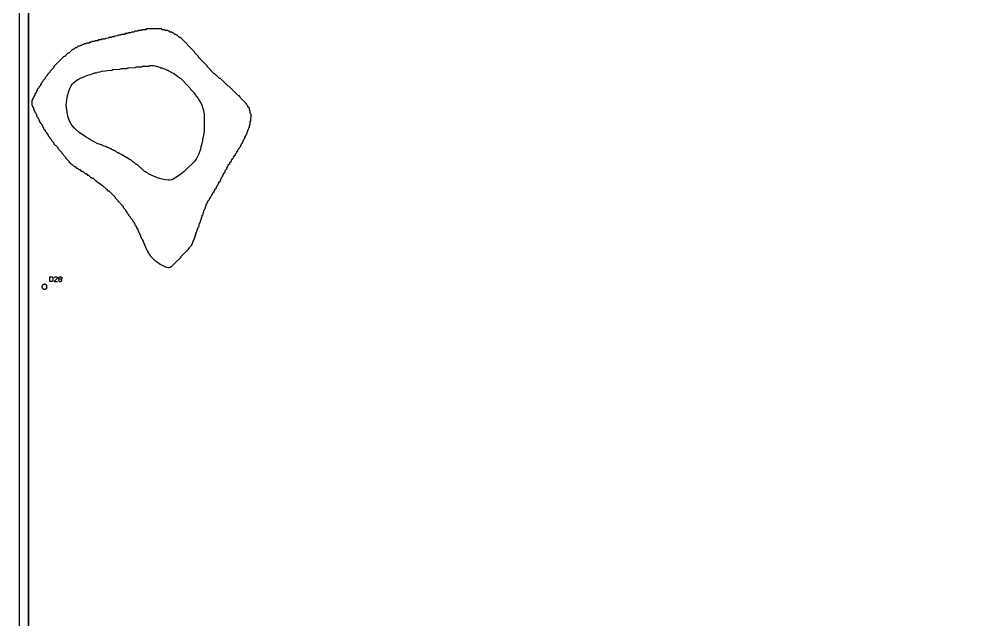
# Model space of a CAD drawing. Header units: millimetres. Extents: x 0 to 1219, y 0 to 1240.
# Drawn here: x 0 to 610, y 620 to 1002 of the extents above; entities that cross this region are included whole.
import ezdxf

# ---------------------------------------------------------------- set-up
doc = ezdxf.new("R2010")
doc.units = ezdxf.units.MM
for name, color, linetype in [('CUT_DOWEL_3.2', 2, 'Continuous'), ('CUT_INNER', 1, 'Continuous'), ('CUT_OUTER', 1, 'Continuous'), ('ENGRAVE_NEXT', 3, 'Continuous'), ('ENGRAVE_TEXT', 2, 'Continuous'), ('SHEET_EDGE', 7, 'Continuous')]:
    doc.layers.add(name, color=color, linetype=linetype)

msp = doc.modelspace()

# ---------------------------------------------------------------- linework, layer by layer
at = {"layer": 'CUT_DOWEL_3.2'}
msp.add_lwpolyline([(17.7, 831.54), (17.69, 831.75), (17.65, 831.95), (17.58, 832.15), (17.49, 832.34), (17.37, 832.51), (17.23, 832.67), (17.07, 832.81), (16.9, 832.92), (16.71, 833.02), (16.51, 833.08), (16.31, 833.12), (16.1, 833.14), (15.89, 833.12), (15.69, 833.08), (15.49, 833.02), (15.3, 832.92), (15.13, 832.81), (14.97, 832.67), (14.83, 832.51), (14.71, 832.34), (14.62, 832.15), (14.55, 831.95), (14.51, 831.75), (14.5, 831.54), (14.51, 831.33), (14.55, 831.12), (14.62, 830.92), (14.71, 830.74), (14.83, 830.56), (14.97, 830.41), (15.13, 830.27), (15.3, 830.15), (15.49, 830.06), (15.69, 829.99), (15.89, 829.95), (16.1, 829.94), (16.31, 829.95), (16.51, 829.99), (16.71, 830.06), (16.9, 830.15), (17.07, 830.27), (17.23, 830.41), (17.37, 830.56), (17.49, 830.74), (17.58, 830.92), (17.65, 831.12), (17.69, 831.33), (17.7, 831.54)], close=True, dxfattribs=at)
at = {"layer": 'CUT_INNER'}
msp.add_lwpolyline([(93, 899.44), (91, 899.92), (88, 900.82), (86.5, 901.46), (85.5, 901.76), (82.5, 903.2), (81.5, 903.9), (81, 904.14), (80, 904.88), (79.5, 905.11), (75.29, 909), (75, 909.22), (74.5, 909.38), (73, 910.7), (72.5, 910.84), (71, 912.17), (70.5, 912.28), (70, 912.68), (69.5, 912.81), (68.5, 913.67), (68, 913.77), (67.5, 914.18), (67, 914.29), (66, 915.16), (65.5, 915.26), (65, 915.67), (64.5, 915.77), (64, 916.17), (63.5, 916.28), (63, 916.68), (62.5, 916.8), (61.5, 917.66), (61, 917.76), (60.5, 918.17), (60, 918.27), (59.5, 918.67), (59, 918.78), (58.5, 919.17), (58, 919.28), (57.5, 919.66), (56.5, 919.84), (56, 920.2), (55.5, 920.32), (55, 920.69), (54, 920.88), (53.5, 921.23), (53, 921.36), (52.5, 921.71), (51.5, 921.93), (51, 922.24), (50, 922.5), (45, 925.1), (44, 925.86), (42.5, 926.67), (38, 929.88), (36.03, 931.5), (35.01, 932.5), (33.67, 934), (33, 934.93), (32.17, 936.5), (31.6, 938), (30.98, 940), (30.47, 942.5), (30.04, 945.5), (29.95, 947), (30, 948.5), (30.55, 952), (31.6, 956), (32.15, 957.5), (33, 959.22), (33.82, 960.5), (34.72, 961.5), (36.05, 962.5), (37.71, 963.5), (38.65, 964), (41.5, 965.29), (44, 966.22), (45.5, 966.6), (48, 967.49), (49, 967.65), (50, 968.02), (51.5, 968.2), (52.5, 968.57), (55, 968.76), (56, 969.14), (59, 969.3), (59.5, 969.58), (60, 969.7), (64, 969.84), (64.5, 970.16), (65, 970.26), (68.5, 970.36), (68.81, 970.5), (69, 970.7), (69.5, 970.78), (73.5, 970.87), (73.79, 971), (74, 971.21), (74.5, 971.29), (78, 971.37), (78.3, 971.5), (78.5, 971.7), (79, 971.78), (82.5, 971.84), (83, 972.14), (83.5, 972.23), (85.5, 972.24), (86.5, 972.09), (87, 971.8), (88, 971.64), (88.5, 971.31), (89.5, 971.15), (90, 970.82), (91, 970.65), (91.5, 970.31), (92.5, 970.13), (93, 969.79), (93.5, 969.66), (94, 969.29), (94.5, 969.17), (95, 968.8), (95.5, 968.67), (96, 968.29), (96.5, 968.16), (97, 967.79), (97.5, 967.65), (98, 967.27), (98.5, 967.11), (100, 965.79), (100.5, 965.63), (102, 964.28), (102.5, 964.11), (108.14, 958.5), (108.58, 958), (108.76, 957.5), (109, 957.2), (110.56, 955.5), (110.75, 955), (112.05, 953.5), (112.24, 953), (112.5, 952.65), (113.96, 951), (114.7, 949.5), (115.43, 948.5), (116.4, 946.5), (116.67, 945.5), (117.05, 944.5), (117.18, 943.5), (117.52, 942.5), (117.63, 941), (117.66, 938), (117.57, 930), (117.4, 929), (117.19, 928.5), (117.02, 926.5), (116.67, 925.5), (116.51, 924), (116.16, 923), (115.97, 921.5), (115.61, 920.5), (115.29, 919), (114.22, 916), (112.5, 912.71), (112.06, 912), (111.19, 911), (106.5, 906.3), (105, 904.93), (104, 904.24), (102.5, 902.99), (101.5, 902.32), (100, 901.15), (98, 899.92), (97, 899.48), (96, 899.25), (95, 899.25), (93, 899.44)], close=True, dxfattribs=at)
at = {"layer": 'CUT_OUTER'}
msp.add_lwpolyline([(6, 6), (1205.5, 6), (1205.5, 1085.5), (6, 1085.51), (6, 6)], close=True, dxfattribs=at)
at = {"layer": 'ENGRAVE_NEXT'}
for points in [[(6, 1085.51), (1205.5, 1085.5), (1205.5, 6), (6, 6), (6, 1085.51)], [(94, 843.98), (95, 843.84), (95.5, 843.9), (96, 844.07), (97, 844.64), (98, 845.45), (98.91, 846.5), (102.59, 850), (103.05, 850.5), (103.26, 851), (103.5, 851.3), (107.72, 855.5), (108.18, 856), (108.32, 856.5), (108.5, 856.73), (109.69, 858), (109.82, 858.5), (110.22, 859), (110.37, 860), (110.79, 860.5), (110.87, 861), (111.28, 861.5), (111.39, 862.5), (111.81, 863), (111.91, 864), (112.34, 864.5), (112.42, 865.5), (112.85, 866), (112.93, 867), (113.37, 867.5), (113.44, 868.5), (113.89, 869), (114, 869.63), (114.38, 870), (114.45, 871.5), (114.91, 872), (115, 872.6), (115.4, 873), (115.45, 874), (115.91, 874.5), (115.96, 875.5), (116.42, 876), (116.46, 877), (116.93, 877.5), (116.96, 878.5), (117.44, 879), (117.47, 880), (117.95, 880.5), (118, 881.06), (118.44, 881.5), (118.47, 882.5), (118.95, 883), (118.97, 884), (119.46, 884.5), (119.5, 885.05), (119.96, 885.5), (119.98, 886), (120.96, 887), (121, 887.54), (121.95, 888.5), (121.97, 889), (122.46, 889.5), (122.47, 890), (122.96, 890.5), (122.98, 891), (123.96, 892), (123.98, 892.5), (124.46, 893), (124.48, 893.5), (125.46, 894.5), (125.48, 895), (125.96, 895.5), (125.98, 896), (126.46, 896.5), (126.48, 897), (126.97, 897.5), (126.98, 898), (127.96, 899), (127.98, 899.5), (128.46, 900), (128.48, 900.5), (128.97, 901), (128.98, 901.5), (129.47, 902), (129.48, 902.5), (129.97, 903), (129.98, 903.5), (130.96, 904.5), (130.98, 905.5), (131.96, 906.5), (131.98, 907), (132.47, 907.5), (132.48, 908), (132.97, 908.5), (132.98, 909), (133.96, 910), (133.98, 910.5), (134.96, 911.5), (135, 912.04), (135.96, 913), (135.98, 913.5), (136.46, 914), (136.48, 914.5), (137.46, 915.5), (137.48, 916), (138.45, 917), (138.47, 917.5), (138.96, 918), (138.97, 918.5), (139.95, 919.5), (140, 920.04), (140.95, 921), (140.97, 921.5), (141.45, 922), (141.47, 922.5), (141.95, 923), (141.97, 923.5), (142.45, 924), (142.47, 924.5), (142.95, 925), (142.97, 925.5), (143.44, 926), (143.47, 926.5), (143.94, 927), (143.96, 927.5), (144.44, 928), (144.5, 928.57), (144.93, 929), (144.96, 930), (145.44, 930.5), (145.5, 931.08), (145.92, 931.5), (145.96, 932.5), (146.42, 933), (146.46, 934), (146.91, 934.5), (146.96, 936.5), (147.4, 937), (147.42, 941), (147.39, 941.5), (146.95, 942), (146.9, 943.5), (146.45, 944), (146.39, 945), (145.45, 946), (145.41, 946.5), (144.45, 947.5), (144.41, 948), (140.5, 951.96), (140.42, 952.5), (140, 952.93), (139.46, 953), (133.5, 958.96), (132.97, 959), (128, 963.97), (127.47, 964), (124.5, 966.97), (123.98, 967), (120.5, 970.48), (119.48, 971.5), (119.47, 972), (114, 977.48), (113.97, 978), (111.5, 980.48), (111.46, 981), (102.5, 989.95), (102, 989.97), (100.5, 991.45), (100, 991.47), (99.5, 991.95), (99, 991.97), (98, 992.94), (97.5, 992.97), (97, 993.44), (96, 993.47), (95.5, 993.95), (94.94, 994), (94.5, 994.44), (93, 994.47), (92.5, 994.95), (91, 994.97), (90.5, 995.44), (89, 995.47), (81, 995.45), (80.5, 994.98), (78, 994.95), (77.5, 994.48), (76, 994.46), (75.5, 993.98), (73.5, 993.96), (73, 993.48), (71.5, 993.46), (71, 992.98), (69.5, 992.96), (69, 992.48), (67.5, 992.47), (67, 991.99), (65, 991.96), (64.5, 991.48), (63, 991.47), (62.5, 990.99), (61, 990.97), (60.5, 990.49), (59, 990.47), (58.5, 989.99), (57, 989.97), (56.5, 989.49), (55, 989.47), (54.5, 988.99), (52.5, 988.97), (52, 988.49), (50.5, 988.47), (50, 987.99), (48.5, 987.97), (48, 987.49), (46.5, 987.47), (46, 986.98), (45, 986.97), (44.5, 986.49), (43, 986.47), (42.5, 985.98), (41.5, 985.97), (41, 985.48), (40, 985.46), (39.54, 985), (39, 984.97), (38.5, 984.48), (37.5, 984.46), (36.5, 983.48), (35.5, 983.46), (34.5, 982.48), (34, 982.46), (31.53, 980), (31, 979.97), (29.02, 978), (28.5, 977.97), (22.03, 971.5), (22, 970.98), (19.53, 968.5), (19.52, 968), (18.03, 966.5), (18, 965.98), (16.53, 964.5), (16.5, 963.98), (15.04, 962.5), (15.02, 962), (14.04, 961), (14.02, 960.5), (13.53, 960), (13.52, 959.5), (12.54, 958.5), (12.5, 957.97), (11.54, 957), (11.53, 956.5), (11.04, 956), (11.03, 955.5), (10.54, 955), (10.53, 954.5), (10.05, 954), (10.03, 953.5), (9.55, 953), (9.53, 952.5), (9.05, 952), (9.04, 951.5), (8.56, 951), (8.54, 950.5), (8.08, 950), (8.05, 948.5), (8.08, 947), (8.54, 946.5), (8.56, 946), (9.03, 945.5), (9.06, 944.5), (9.5, 944.06), (9.55, 943.5), (10.03, 943), (10.04, 942.5), (10.53, 942), (10.54, 941.5), (11.02, 941), (11.05, 940), (12.02, 939), (12.04, 938.5), (12.52, 938), (12.54, 937.5), (13.02, 937), (13.03, 936.5), (13.52, 936), (13.54, 935.5), (14.52, 934.5), (14.53, 934), (15.02, 933.5), (15.03, 933), (15.52, 932.5), (15.53, 932), (16.5, 931.03), (16.53, 930.5), (17.52, 929.5), (17.53, 929), (18.52, 928), (18.53, 927.5), (19.52, 926.5), (19.53, 926), (20.52, 925), (20.53, 924.5), (22.02, 923), (22.03, 922.5), (24.5, 920.03), (24.53, 919.5), (27, 917.03), (27.03, 916.5), (29.5, 914.03), (29.53, 913.5), (31.52, 911.5), (31.55, 911), (32, 910.55), (32.52, 910.5), (32.55, 910), (33, 909.55), (33.5, 909.53), (35, 908.04), (35.5, 908.03), (36.5, 907.04), (37, 907.03), (38, 906.04), (38.5, 906.03), (39.5, 905.04), (40, 905.03), (40.5, 904.54), (41, 904.52), (42, 903.54), (42.53, 903.5), (43.5, 902.54), (44, 902.52), (45.5, 901.04), (46, 901.03), (46.5, 900.54), (47, 900.52), (48.5, 899.04), (49.03, 899), (50.5, 897.54), (51.03, 897.5), (52.5, 896.04), (53, 896.02), (55.5, 893.54), (56.02, 893.5), (56.05, 893), (56.5, 892.55), (57.03, 892.5), (61, 888.53), (61.04, 888), (64.5, 884.54), (64.55, 884), (66.03, 882.5), (66.05, 882), (67.53, 880.5), (67.55, 880), (68.53, 879), (68.56, 878.5), (69.54, 877.5), (69.56, 877), (70.54, 876), (70.57, 875.5), (72, 874.06), (72.07, 873.5), (73.04, 872.5), (73.07, 872), (73.55, 871.5), (73.58, 871), (74.05, 870.5), (74.09, 870), (74.56, 869.5), (74.6, 869), (75.55, 868), (75.61, 867), (76.07, 866.5), (76.12, 866), (76.5, 865.62), (76.62, 865), (77.07, 864.5), (77.16, 863.5), (77.6, 863), (77.66, 862.5), (78.1, 862), (78.17, 861.5), (78.61, 861), (78.67, 860.5), (79.1, 860), (79.23, 859), (79.64, 858.5), (79.72, 858), (80.14, 857.5), (80.3, 856.5), (80.68, 856), (80.8, 855.5), (81.2, 855), (81.33, 854.5), (81.72, 854), (81.87, 853.5), (82.25, 853), (82.44, 852.5), (83.28, 851.5), (83.51, 851), (86, 848.53), (86.5, 848.1), (87, 847.86), (87.49, 847.5), (88.5, 846.68), (89, 846.43), (90, 845.76), (91, 845.25), (93, 844.3), (94, 843.98), (94, 843.98)]]:
    msp.add_lwpolyline(points, close=True, dxfattribs=at)
at = {"layer": 'ENGRAVE_TEXT'}
for points in [[(19.5, 834.94), (19.5, 837.94), (21, 837.94), (21.5, 837.44), (21.5, 835.44), (21, 834.94), (19.5, 834.94)], [(22.3, 837.44), (22.8, 837.94), (23.8, 837.94), (24.3, 837.44), (24.3, 836.94), (22.3, 834.94), (24.3, 834.94)], [(25.6, 836.44), (25.1, 836.94), (25.1, 837.44), (25.6, 837.94), (26.6, 837.94), (27.1, 837.44), (27.1, 836.94), (26.6, 836.44), (25.6, 836.44), (25.1, 835.94), (25.1, 835.44), (25.6, 834.94), (26.6, 834.94), (27.1, 835.44), (27.1, 835.94), (26.6, 836.44)]]:
    msp.add_lwpolyline(points, dxfattribs=at)
at = {"layer": 'SHEET_EDGE'}
msp.add_lwpolyline([(0, 0), (1219.2, 0), (1219.2, 1219.2), (0, 1219.2)], close=True, dxfattribs=at)

doc.saveas('drawing.dxf')
